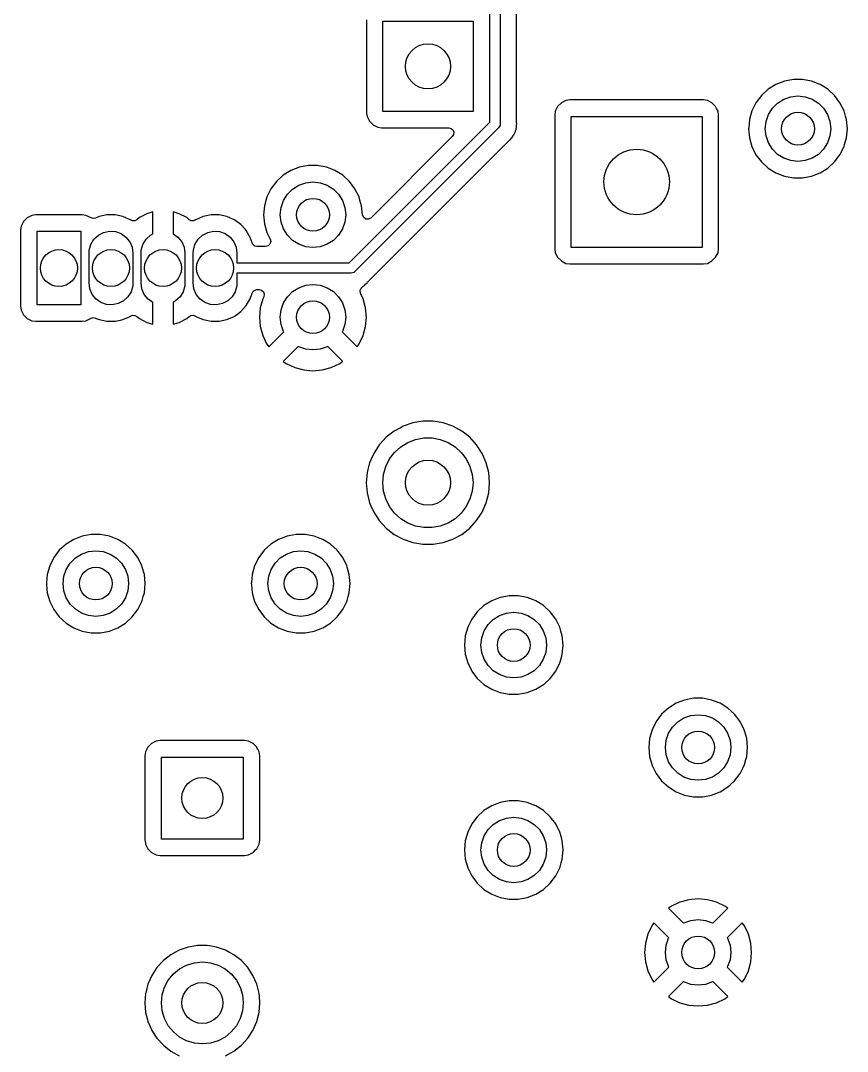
# Model space of a CAD drawing. Extents: x 0.79 to 7.48, y -4.92 to -0.79.
# Drawn here: x 5.499 to 6.293, y -2.642 to -1.652 of the extents above; entities that cross this region are included whole.
import ezdxf

# ---------------------------------------------------------------- set-up
doc = ezdxf.new("R2010")
doc.units = 0
doc.header["$MEASUREMENT"] = 0
doc.layers.add('BLACK', color=7, linetype='CONTINUOUS')

msp = doc.modelspace()

# ---------------------------------------------------------------- linework, layer by layer
at = {"layer": 'BLACK', "linetype": 'CONTINUOUS'}
for p, q in [((5.94952, -1.7496), (5.94952, -1.38857)), ((5.95936, -1.39193), (5.95936, -1.75164)), ((5.97513, -1.74945), (5.97513, -1.51699)), ((5.83093, -1.65145), (5.83093, -1.74055)), ((5.84669, -1.73931), (5.84669, -1.65269)), ((5.84669, -1.65269), (5.93331, -1.65269)), ((5.93331, -1.65269), (5.93331, -1.73931)), ((6.23259, -1.71025), (6.22442, -1.71342)), ((6.2412, -1.70864), (6.23259, -1.71025)), ((6.23259, -1.71025), (6.23259, -1.71025)), ((6.24995, -1.70864), (6.2412, -1.70864)), ((6.25856, -1.71025), (6.24995, -1.70864)), ((6.26432, -1.71248), (6.25856, -1.71025)), ((6.26673, -1.71342), (6.26432, -1.71248)), ((6.21697, -1.71803), (6.2105, -1.72393)), ((6.22442, -1.71342), (6.21697, -1.71803)), ((6.27418, -1.71803), (6.26673, -1.71342)), ((6.28065, -1.72393), (6.27418, -1.71803)), ((6.01818, -1.73118), (6.01464, -1.73471)), ((6.02263, -1.72891), (6.01818, -1.73118)), ((6.02447, -1.72862), (6.02263, -1.72891)), ((6.02263, -1.72891), (6.02263, -1.72891)), ((6.02263, -1.72891), (6.02263, -1.72891)), ((6.02632, -1.72833), (6.02447, -1.72862)), ((6.15478, -1.72833), (6.02632, -1.72833)), ((6.15848, -1.72891), (6.15478, -1.72833)), ((6.16293, -1.73118), (6.15848, -1.72891)), ((6.16646, -1.73471), (6.16293, -1.73118)), ((6.20522, -1.73092), (6.20131, -1.73876)), ((6.2105, -1.72393), (6.20522, -1.73092)), ((6.22095, -1.73627), (6.22594, -1.73128)), ((6.22594, -1.73128), (6.23191, -1.72753)), ((6.23191, -1.72753), (6.23857, -1.7252)), ((6.23857, -1.7252), (6.24557, -1.72441)), ((6.24557, -1.72441), (6.25258, -1.7252)), ((6.25258, -1.7252), (6.25924, -1.72753)), ((6.25924, -1.72753), (6.26521, -1.73128)), ((6.26521, -1.73128), (6.2702, -1.73627)), ((6.28593, -1.73092), (6.28065, -1.72393)), ((6.28984, -1.73876), (6.28593, -1.73092)), ((5.83093, -1.74055), (5.83103, -1.74123)), ((5.83103, -1.74123), (5.83151, -1.74424)), ((5.93331, -1.73931), (5.84669, -1.73931)), ((6.01238, -1.73916), (6.01179, -1.74285)), ((6.01464, -1.73471), (6.01238, -1.73916)), ((6.16732, -1.73641), (6.16646, -1.73471)), ((6.16873, -1.73916), (6.16732, -1.73641)), ((6.16931, -1.74285), (6.16873, -1.73916)), ((6.20131, -1.73876), (6.19892, -1.74718)), ((6.21487, -1.7489), (6.2172, -1.74224)), ((6.2172, -1.74224), (6.22095, -1.73627)), ((6.2702, -1.73627), (6.27395, -1.74224)), ((6.27395, -1.74224), (6.27628, -1.7489)), ((6.29133, -1.74402), (6.28984, -1.73876)), ((5.81428, -1.88484), (5.94952, -1.7496)), ((5.83151, -1.74424), (5.83151, -1.74424)), ((5.83151, -1.74424), (5.83151, -1.74424)), ((5.83151, -1.74424), (5.83378, -1.74869)), ((5.83378, -1.74869), (5.83731, -1.75222)), ((5.83731, -1.75222), (5.83731, -1.75222)), ((5.83731, -1.75222), (5.84176, -1.75449)), ((5.95925, -1.75268), (5.9592, -1.75278)), ((5.95936, -1.75164), (5.95924, -1.75251)), ((5.95924, -1.75251), (5.95925, -1.75268)), ((5.9752, -1.75028), (5.97513, -1.74945)), ((5.97513, -1.75295), (5.97516, -1.75245)), ((5.97516, -1.75245), (5.97531, -1.75092)), ((5.97531, -1.75092), (5.9752, -1.75028)), ((6.01179, -1.74285), (6.01179, -1.87132)), ((6.02756, -1.87008), (6.02756, -1.74409)), ((6.02756, -1.74409), (6.15354, -1.74409)), ((6.15354, -1.74409), (6.15354, -1.87008)), ((6.16931, -1.75591), (6.16931, -1.74285)), ((6.19892, -1.74718), (6.19819, -1.75507)), ((6.21408, -1.75591), (6.21487, -1.7489)), ((6.27628, -1.7489), (6.27707, -1.75591)), ((6.29223, -1.74718), (6.29133, -1.74402)), ((6.29304, -1.75591), (6.29223, -1.74718)), ((5.95792, -1.75512), (5.81979, -1.89324)), ((5.84176, -1.75449), (5.84545, -1.75507)), ((5.84545, -1.75507), (5.90996, -1.75507)), ((5.90996, -1.75507), (5.91218, -1.75561)), ((5.91218, -1.75561), (5.91391, -1.75709)), ((5.9146, -1.76147), (5.91341, -1.76341)), ((5.91391, -1.75709), (5.91478, -1.75919)), ((5.91478, -1.75919), (5.9146, -1.76147)), ((5.9585, -1.75405), (5.95792, -1.75512)), ((5.95916, -1.75302), (5.9585, -1.75405)), ((5.9592, -1.75278), (5.95916, -1.75302)), ((5.97172, -1.76309), (5.97264, -1.76187)), ((5.97264, -1.76187), (5.97288, -1.76126)), ((5.97288, -1.76126), (5.97325, -1.76052)), ((5.97325, -1.76052), (5.9736, -1.75996)), ((5.9736, -1.75996), (5.97401, -1.75848)), ((5.97401, -1.75848), (5.97417, -1.75801)), ((5.97417, -1.75801), (5.97473, -1.75658)), ((5.97473, -1.75658), (5.9748, -1.75593)), ((5.9748, -1.75593), (5.97495, -1.75511)), ((5.97495, -1.75511), (5.97513, -1.75448)), ((5.97513, -1.75448), (5.97513, -1.75295)), ((6.16931, -1.87132), (6.16931, -1.75591)), ((6.19819, -1.75507), (6.19811, -1.75591)), ((6.19811, -1.75591), (6.19811, -1.75593)), ((6.19811, -1.75593), (6.19892, -1.76463)), ((6.21487, -1.76291), (6.21408, -1.75591)), ((6.27707, -1.75591), (6.27628, -1.76291)), ((6.29223, -1.76463), (6.29304, -1.75591)), ((5.91341, -1.76341), (5.8353, -1.84152)), ((5.86402, -1.87132), (5.96876, -1.76658)), ((5.96876, -1.76658), (5.96888, -1.76646)), ((5.96888, -1.76646), (5.97064, -1.76482)), ((5.97064, -1.76482), (5.97144, -1.76351)), ((5.97144, -1.76351), (5.97172, -1.76309)), ((6.19892, -1.76463), (6.20131, -1.77305)), ((6.2172, -1.76957), (6.21487, -1.76291)), ((6.22095, -1.77554), (6.2172, -1.76957)), ((6.27395, -1.76957), (6.2702, -1.77554)), ((6.27628, -1.76291), (6.27395, -1.76957)), ((6.28984, -1.77305), (6.2904, -1.77107)), ((6.2904, -1.77107), (6.29106, -1.76875)), ((6.29106, -1.76875), (6.29223, -1.76463)), ((6.20131, -1.77305), (6.20522, -1.78089)), ((6.20522, -1.78089), (6.2105, -1.78788)), ((6.22594, -1.78053), (6.22095, -1.77554)), ((6.23191, -1.78428), (6.22594, -1.78053)), ((6.26521, -1.78053), (6.25924, -1.78428)), ((6.2702, -1.77554), (6.26521, -1.78053)), ((6.28065, -1.78788), (6.28593, -1.78089)), ((6.28593, -1.78089), (6.28984, -1.77305)), ((5.77515, -1.79132), (5.76654, -1.79293)), ((5.78391, -1.79132), (5.77515, -1.79132)), ((5.79252, -1.79293), (5.78391, -1.79132)), ((6.2105, -1.78788), (6.21697, -1.79378)), ((6.23857, -1.78661), (6.23191, -1.78428)), ((6.24557, -1.7874), (6.23857, -1.78661)), ((6.25258, -1.78661), (6.24557, -1.7874)), ((6.25924, -1.78428), (6.25258, -1.78661)), ((6.27418, -1.79378), (6.28065, -1.78788)), ((5.75092, -1.8007), (5.74445, -1.8066)), ((5.75837, -1.79609), (5.75092, -1.8007)), ((5.76654, -1.79293), (5.75837, -1.79609)), ((5.76654, -1.79293), (5.76654, -1.79293)), ((5.79598, -1.79427), (5.79252, -1.79293)), ((5.80069, -1.79609), (5.79598, -1.79427)), ((5.80813, -1.8007), (5.80069, -1.79609)), ((5.81461, -1.8066), (5.80813, -1.8007)), ((6.21697, -1.79378), (6.22442, -1.7984)), ((6.22442, -1.7984), (6.22442, -1.7984)), ((6.22442, -1.7984), (6.22442, -1.7984)), ((6.22442, -1.7984), (6.23259, -1.80156)), ((6.23259, -1.80156), (6.2412, -1.80317)), ((6.24995, -1.80317), (6.25856, -1.80156)), ((6.25856, -1.80156), (6.26673, -1.7984)), ((6.26673, -1.7984), (6.27418, -1.79378)), ((5.74445, -1.8066), (5.73917, -1.81359)), ((5.75989, -1.81396), (5.76586, -1.81021)), ((5.76586, -1.81021), (5.77252, -1.80788)), ((5.77252, -1.80788), (5.77953, -1.80709)), ((5.77953, -1.80709), (5.78654, -1.80788)), ((5.78654, -1.80788), (5.79319, -1.81021)), ((5.79319, -1.81021), (5.79917, -1.81396)), ((5.81988, -1.81359), (5.81461, -1.8066)), ((6.2412, -1.80317), (6.24995, -1.80317)), ((6.24995, -1.80317), (6.24995, -1.80317)), ((5.73527, -1.82144), (5.73287, -1.82986)), ((5.73917, -1.81359), (5.73527, -1.82144)), ((5.75115, -1.82492), (5.7549, -1.81895)), ((5.7549, -1.81895), (5.75989, -1.81396)), ((5.79917, -1.81396), (5.80415, -1.81895)), ((5.80415, -1.81895), (5.8079, -1.82492)), ((5.82379, -1.82144), (5.81988, -1.81359)), ((5.82468, -1.82458), (5.82379, -1.82144)), ((5.73287, -1.82986), (5.73232, -1.8358)), ((5.74803, -1.83858), (5.74882, -1.83157)), ((5.74882, -1.83157), (5.75115, -1.82492)), ((5.8079, -1.82492), (5.81023, -1.83157)), ((5.81023, -1.83157), (5.81102, -1.83858)), ((5.82619, -1.82986), (5.82468, -1.82458)), ((5.82699, -1.83852), (5.82619, -1.82986)), ((5.50499, -1.84142), (5.50145, -1.84495)), ((5.50944, -1.83915), (5.50499, -1.84142)), ((5.51128, -1.83886), (5.50944, -1.83915)), ((5.50944, -1.83915), (5.50944, -1.83915)), ((5.50944, -1.83915), (5.50944, -1.83915)), ((5.51313, -1.83856), (5.51128, -1.83886)), ((5.55774, -1.83856), (5.51313, -1.83856)), ((5.56143, -1.83915), (5.55774, -1.83856)), ((5.56628, -1.84162), (5.56143, -1.83915)), ((5.56837, -1.84215), (5.56628, -1.84162)), ((5.57049, -1.84173), (5.56837, -1.84215)), ((5.57399, -1.84017), (5.57049, -1.84173)), ((5.58156, -1.83856), (5.57399, -1.84017)), ((5.5893, -1.83856), (5.58156, -1.83856)), ((5.58156, -1.83856), (5.58156, -1.83856)), ((5.59688, -1.84017), (5.5893, -1.83856)), ((5.5893, -1.83856), (5.5893, -1.83856)), ((5.60395, -1.84332), (5.59688, -1.84017)), ((5.61269, -1.84135), (5.61022, -1.84337)), ((5.61976, -1.83757), (5.61269, -1.84135)), ((5.62559, -1.8358), (5.61976, -1.83757)), ((5.62559, -1.85699), (5.62559, -1.8358)), ((5.62559, -1.8358), (5.62559, -1.8358)), ((5.6511, -1.83757), (5.64528, -1.8358)), ((5.64528, -1.8358), (5.64528, -1.8358)), ((5.64528, -1.8358), (5.64528, -1.8568)), ((5.65818, -1.84135), (5.6511, -1.83757)), ((5.66064, -1.84337), (5.65818, -1.84135)), ((5.67399, -1.84017), (5.66692, -1.84332)), ((5.68156, -1.83856), (5.67399, -1.84017)), ((5.6893, -1.83856), (5.68156, -1.83856)), ((5.68156, -1.83856), (5.68156, -1.83856)), ((5.69688, -1.84017), (5.6893, -1.83856)), ((5.6893, -1.83856), (5.6893, -1.83856)), ((5.70395, -1.84332), (5.69688, -1.84017)), ((5.73232, -1.8358), (5.73206, -1.83858)), ((5.73206, -1.83858), (5.73208, -1.83876)), ((5.73208, -1.83876), (5.73287, -1.8473)), ((5.74882, -1.84559), (5.74803, -1.83858)), ((5.81102, -1.83858), (5.81023, -1.84559)), ((5.82799, -1.84105), (5.82699, -1.83852)), ((5.83019, -1.84266), (5.82799, -1.84105)), ((5.8353, -1.84152), (5.83291, -1.84283)), ((5.49919, -1.8494), (5.4986, -1.85309)), ((5.50145, -1.84495), (5.49919, -1.8494)), ((5.60426, -1.84354), (5.60395, -1.84332)), ((5.60621, -1.84439), (5.60426, -1.84354)), ((5.60833, -1.84433), (5.60621, -1.84439)), ((5.61022, -1.84337), (5.60833, -1.84433)), ((5.66254, -1.84433), (5.66064, -1.84337)), ((5.66466, -1.84439), (5.66254, -1.84433)), ((5.66661, -1.84355), (5.66466, -1.84439)), ((5.66692, -1.84332), (5.66661, -1.84355)), ((5.70533, -1.84433), (5.70395, -1.84332)), ((5.71021, -1.84787), (5.70533, -1.84433)), ((5.7146, -1.85274), (5.71021, -1.84787)), ((5.73287, -1.8473), (5.73527, -1.85573)), ((5.75115, -1.85225), (5.74882, -1.84559)), ((5.81023, -1.84559), (5.8079, -1.85225)), ((5.83291, -1.84283), (5.83019, -1.84266)), ((5.4986, -1.85309), (5.4986, -1.92644)), ((5.51437, -1.9252), (5.51437, -1.85433)), ((5.51437, -1.85433), (5.5565, -1.85433)), ((5.5565, -1.85433), (5.5565, -1.9252)), ((5.56909, -1.8621), (5.57329, -1.85819)), ((5.57329, -1.85819), (5.57838, -1.85555)), ((5.57838, -1.85555), (5.584, -1.85438)), ((5.584, -1.85438), (5.58972, -1.85477)), ((5.58972, -1.85477), (5.59512, -1.85669)), ((5.59512, -1.85669), (5.59981, -1.86)), ((5.59981, -1.86), (5.60343, -1.86445)), ((5.61909, -1.8621), (5.62329, -1.85819)), ((5.62329, -1.85819), (5.62559, -1.85699)), ((5.64528, -1.8568), (5.64981, -1.86)), ((5.64981, -1.86), (5.65343, -1.86445)), ((5.66909, -1.8621), (5.67329, -1.85819)), ((5.67329, -1.85819), (5.67838, -1.85555)), ((5.67838, -1.85555), (5.684, -1.85438)), ((5.684, -1.85438), (5.68972, -1.85477)), ((5.68972, -1.85477), (5.69512, -1.85669)), ((5.69512, -1.85669), (5.69981, -1.86)), ((5.69981, -1.86), (5.70343, -1.86445)), ((5.71539, -1.85363), (5.7146, -1.85274)), ((5.71926, -1.86033), (5.71539, -1.85363)), ((5.72101, -1.8657), (5.71926, -1.86033)), ((5.73527, -1.85573), (5.7384, -1.86202)), ((5.7549, -1.85822), (5.75115, -1.85225)), ((5.75989, -1.86321), (5.7549, -1.85822)), ((5.80415, -1.85822), (5.79917, -1.86321)), ((5.8079, -1.85225), (5.80415, -1.85822)), ((5.56457, -1.87253), (5.56611, -1.867)), ((5.56611, -1.867), (5.56909, -1.8621)), ((5.60343, -1.86445), (5.60572, -1.86971)), ((5.60572, -1.86971), (5.6065, -1.87539)), ((5.61457, -1.87253), (5.61611, -1.867)), ((5.61611, -1.867), (5.61909, -1.8621)), ((5.65343, -1.86445), (5.65571, -1.86971)), ((5.65571, -1.86971), (5.6565, -1.87539)), ((5.66457, -1.87253), (5.66611, -1.867)), ((5.66611, -1.867), (5.66909, -1.8621)), ((5.70343, -1.86445), (5.70571, -1.86971)), ((5.70571, -1.86971), (5.7065, -1.87539)), ((5.72202, -1.86746), (5.72101, -1.8657)), ((5.72367, -1.86865), (5.72202, -1.86746)), ((5.72565, -1.86907), (5.72367, -1.86865)), ((5.73403, -1.86907), (5.72565, -1.86907)), ((5.7364, -1.86846), (5.73403, -1.86907)), ((5.73818, -1.86676), (5.7364, -1.86846)), ((5.7389, -1.86442), (5.73818, -1.86676)), ((5.7384, -1.86202), (5.7389, -1.86442)), ((5.76586, -1.86696), (5.75989, -1.86321)), ((5.77252, -1.86929), (5.76586, -1.86696)), ((5.77953, -1.87008), (5.77252, -1.86929)), ((5.78654, -1.86929), (5.77953, -1.87008)), ((5.79319, -1.86696), (5.78654, -1.86929)), ((5.79917, -1.86321), (5.79319, -1.86696)), ((5.83249, -1.90285), (5.86402, -1.87132)), ((6.01179, -1.87132), (6.01179, -1.87132)), ((6.01179, -1.87132), (6.01238, -1.87501)), ((6.15354, -1.87008), (6.02756, -1.87008)), ((6.16873, -1.87501), (6.16931, -1.87132)), ((5.56437, -1.87539), (5.56457, -1.87253)), ((5.56437, -1.90413), (5.56437, -1.87539)), ((5.6065, -1.87539), (5.6065, -1.90413)), ((5.61437, -1.87539), (5.61457, -1.87253)), ((5.61437, -1.90413), (5.61437, -1.87539)), ((5.6565, -1.87539), (5.6565, -1.90413)), ((5.66437, -1.87539), (5.66457, -1.87253)), ((5.66437, -1.90413), (5.66437, -1.87539)), ((5.7065, -1.87539), (5.7065, -1.88484)), ((6.01238, -1.87501), (6.01238, -1.87501)), ((6.01238, -1.87501), (6.01238, -1.87501)), ((6.01238, -1.87501), (6.01464, -1.87946)), ((6.01464, -1.87946), (6.01818, -1.88299)), ((6.16293, -1.88299), (6.16646, -1.87946)), ((6.16646, -1.87946), (6.16873, -1.87501)), ((5.7065, -1.88484), (5.81428, -1.88484)), ((6.01818, -1.88299), (6.01818, -1.88299)), ((6.01818, -1.88299), (6.02263, -1.88526)), ((6.02263, -1.88526), (6.02632, -1.88585)), ((6.02632, -1.88585), (6.15478, -1.88585)), ((6.15478, -1.88585), (6.15848, -1.88526)), ((6.15848, -1.88526), (6.16293, -1.88299)), ((5.81631, -1.89469), (5.7065, -1.89469)), ((5.7065, -1.89469), (5.7065, -1.90413)), ((5.81748, -1.89434), (5.81631, -1.89469)), ((5.81867, -1.89408), (5.81748, -1.89434)), ((5.81887, -1.89393), (5.81867, -1.89408)), ((5.81898, -1.8939), (5.81887, -1.89393)), ((5.81909, -1.89377), (5.81898, -1.8939)), ((5.81979, -1.89324), (5.81909, -1.89377)), ((5.56515, -1.90982), (5.56437, -1.90413)), ((5.56744, -1.91508), (5.56515, -1.90982)), ((5.6063, -1.907), (5.60475, -1.91253)), ((5.6065, -1.90413), (5.6063, -1.907)), ((5.61515, -1.90982), (5.61437, -1.90413)), ((5.61744, -1.91508), (5.61515, -1.90982)), ((5.6563, -1.907), (5.65475, -1.91253)), ((5.6565, -1.90413), (5.6563, -1.907)), ((5.66515, -1.90982), (5.66437, -1.90413)), ((5.66744, -1.91508), (5.66515, -1.90982)), ((5.7063, -1.907), (5.70475, -1.91253)), ((5.7065, -1.90413), (5.7063, -1.907)), ((5.72202, -1.91207), (5.72367, -1.91087)), ((5.72367, -1.91087), (5.72565, -1.91045)), ((5.72565, -1.91045), (5.72778, -1.91045)), ((5.72778, -1.91045), (5.73012, -1.91105)), ((5.73012, -1.91105), (5.73189, -1.91271)), ((5.75989, -1.91238), (5.76586, -1.90863)), ((5.76586, -1.90863), (5.77252, -1.9063)), ((5.77252, -1.9063), (5.77953, -1.90551)), ((5.77953, -1.90551), (5.78654, -1.9063)), ((5.78654, -1.9063), (5.79319, -1.90863)), ((5.79319, -1.90863), (5.79917, -1.91238)), ((5.82479, -1.91138), (5.82571, -1.90898)), ((5.82571, -1.90898), (5.82674, -1.90815)), ((5.82665, -1.90803), (5.82767, -1.90719)), ((5.82674, -1.90815), (5.82665, -1.90803)), ((5.82767, -1.90719), (5.82836, -1.90672)), ((5.82836, -1.90672), (5.82862, -1.90658)), ((5.82862, -1.90658), (5.82893, -1.9064)), ((5.82893, -1.9064), (5.83002, -1.90532)), ((5.83002, -1.90532), (5.83039, -1.90499)), ((5.83039, -1.90499), (5.83158, -1.90402)), ((5.83158, -1.90402), (5.83196, -1.90348)), ((5.83196, -1.90348), (5.83249, -1.90285)), ((5.57106, -1.91953), (5.56744, -1.91508)), ((5.57574, -1.92284), (5.57106, -1.91953)), ((5.60177, -1.91743), (5.59758, -1.92134)), ((5.60475, -1.91253), (5.60177, -1.91743)), ((5.62106, -1.91953), (5.61744, -1.91508)), ((5.62559, -1.92273), (5.62106, -1.91953)), ((5.65177, -1.91743), (5.64758, -1.92134)), ((5.65475, -1.91253), (5.65177, -1.91743)), ((5.67106, -1.91953), (5.66744, -1.91508)), ((5.67574, -1.92284), (5.67106, -1.91953)), ((5.70177, -1.91743), (5.69758, -1.92134)), ((5.70475, -1.91253), (5.70177, -1.91743)), ((5.71539, -1.9259), (5.71926, -1.9192)), ((5.71926, -1.9192), (5.72101, -1.91383)), ((5.72101, -1.91383), (5.72202, -1.91207)), ((5.73125, -1.91944), (5.72893, -1.92809)), ((5.7322, -1.9174), (5.73125, -1.91944)), ((5.73189, -1.91271), (5.73265, -1.91502)), ((5.73265, -1.91502), (5.7322, -1.9174)), ((5.75115, -1.92334), (5.7549, -1.91737)), ((5.7549, -1.91737), (5.75989, -1.91238)), ((5.79917, -1.91238), (5.80415, -1.91737)), ((5.80415, -1.91737), (5.8079, -1.92334)), ((5.82523, -1.91391), (5.82479, -1.91138)), ((5.82781, -1.91944), (5.82523, -1.91391)), ((5.83012, -1.92809), (5.82781, -1.91944)), ((5.4986, -1.92644), (5.4986, -1.92644)), ((5.4986, -1.92644), (5.49919, -1.93013)), ((5.49919, -1.93013), (5.49919, -1.93013)), ((5.49919, -1.93013), (5.49919, -1.93013)), ((5.49919, -1.93013), (5.50145, -1.93458)), ((5.5565, -1.9252), (5.51437, -1.9252)), ((5.58115, -1.92476), (5.57574, -1.92284)), ((5.58687, -1.92515), (5.58115, -1.92476)), ((5.59249, -1.92398), (5.58687, -1.92515)), ((5.59758, -1.92134), (5.59249, -1.92398)), ((5.62559, -1.94373), (5.62559, -1.92273)), ((5.64758, -1.92134), (5.64528, -1.92254)), ((5.64528, -1.92254), (5.64528, -1.94373)), ((5.68115, -1.92476), (5.67574, -1.92284)), ((5.68687, -1.92515), (5.68115, -1.92476)), ((5.69249, -1.92398), (5.68687, -1.92515)), ((5.69758, -1.92134), (5.69249, -1.92398)), ((5.71021, -1.93166), (5.71539, -1.9259)), ((5.72893, -1.92809), (5.72815, -1.93701)), ((5.74803, -1.93701), (5.74882, -1.93)), ((5.74882, -1.93), (5.75115, -1.92334)), ((5.8079, -1.92334), (5.81023, -1.93)), ((5.81023, -1.93), (5.81102, -1.93701)), ((5.8309, -1.93701), (5.83012, -1.92809)), ((5.50145, -1.93458), (5.50499, -1.93811)), ((5.50499, -1.93811), (5.50499, -1.93811)), ((5.50499, -1.93811), (5.50944, -1.94038)), ((5.50944, -1.94038), (5.51313, -1.94096)), ((5.55774, -1.94096), (5.56143, -1.94038)), ((5.56143, -1.94038), (5.56588, -1.93811)), ((5.56588, -1.93811), (5.56628, -1.93791)), ((5.56588, -1.93811), (5.56588, -1.93811)), ((5.56628, -1.93791), (5.56837, -1.93738)), ((5.56837, -1.93738), (5.57049, -1.9378)), ((5.57049, -1.9378), (5.5712, -1.93811)), ((5.5712, -1.93811), (5.57399, -1.93935)), ((5.57399, -1.93935), (5.58156, -1.94096)), ((5.5893, -1.94096), (5.59452, -1.93986)), ((5.59452, -1.93986), (5.59688, -1.93935)), ((5.59688, -1.93935), (5.60395, -1.93621)), ((5.60395, -1.93621), (5.60426, -1.93598)), ((5.60426, -1.93598), (5.60621, -1.93514)), ((5.60621, -1.93514), (5.60833, -1.9352)), ((5.60833, -1.9352), (5.61022, -1.93616)), ((5.61022, -1.93616), (5.61269, -1.93818)), ((5.61269, -1.93818), (5.61976, -1.94196)), ((5.6511, -1.94196), (5.65818, -1.93818)), ((5.65818, -1.93818), (5.66064, -1.93616)), ((5.66064, -1.93616), (5.66254, -1.9352)), ((5.66254, -1.9352), (5.66466, -1.93514)), ((5.66466, -1.93514), (5.66661, -1.93598)), ((5.66661, -1.93598), (5.66692, -1.93621)), ((5.66692, -1.93621), (5.67399, -1.93935)), ((5.67399, -1.93935), (5.68156, -1.94096)), ((5.6893, -1.94096), (5.69688, -1.93935)), ((5.69688, -1.93935), (5.70395, -1.93621)), ((5.69688, -1.93935), (5.69688, -1.93935)), ((5.69688, -1.93935), (5.69688, -1.93935)), ((5.70395, -1.93621), (5.71021, -1.93166)), ((5.70395, -1.93621), (5.70395, -1.93621)), ((5.70395, -1.93621), (5.70395, -1.93621)), ((5.72815, -1.93701), (5.72893, -1.94593)), ((5.74882, -1.94402), (5.74803, -1.93701)), ((5.81102, -1.93701), (5.81023, -1.94402)), ((5.83012, -1.94593), (5.8309, -1.93701)), ((5.51313, -1.94096), (5.55774, -1.94096)), ((5.58156, -1.94096), (5.58156, -1.94096)), ((5.58156, -1.94096), (5.5893, -1.94096)), ((5.5893, -1.94096), (5.5893, -1.94096)), ((5.61976, -1.94196), (5.62559, -1.94373)), ((5.62559, -1.94373), (5.62559, -1.94373)), ((5.64528, -1.94373), (5.6511, -1.94196)), ((5.64528, -1.94373), (5.64528, -1.94373)), ((5.68156, -1.94096), (5.68156, -1.94096)), ((5.68156, -1.94096), (5.6893, -1.94096)), ((5.6893, -1.94096), (5.6893, -1.94096)), ((5.72893, -1.94593), (5.73125, -1.95458)), ((5.75115, -1.95067), (5.74882, -1.94402)), ((5.75146, -1.95116), (5.75115, -1.95067)), ((5.8079, -1.95067), (5.8076, -1.95116)), ((5.81023, -1.94402), (5.8079, -1.95067)), ((5.82781, -1.95458), (5.83012, -1.94593)), ((5.73125, -1.95458), (5.73503, -1.9627)), ((5.73705, -1.96557), (5.75146, -1.95116)), ((5.8076, -1.95116), (5.82201, -1.96557)), ((5.82402, -1.9627), (5.82781, -1.95458)), ((5.73503, -1.9627), (5.73705, -1.96557)), ((5.73705, -1.96557), (5.73705, -1.96557)), ((5.76538, -1.96508), (5.75097, -1.97949)), ((5.76586, -1.96538), (5.76538, -1.96508)), ((5.77252, -1.96771), (5.76586, -1.96538)), ((5.77953, -1.9685), (5.77252, -1.96771)), ((5.78654, -1.96771), (5.77953, -1.9685)), ((5.79319, -1.96538), (5.78654, -1.96771)), ((5.79368, -1.96508), (5.79319, -1.96538)), ((5.80809, -1.97949), (5.79368, -1.96508)), ((5.82201, -1.96557), (5.82402, -1.9627)), ((5.75097, -1.97949), (5.75384, -1.9815)), ((5.75097, -1.97949), (5.75097, -1.97949)), ((5.80522, -1.9815), (5.80691, -1.98031)), ((5.80691, -1.98031), (5.80809, -1.97949)), ((5.75384, -1.9815), (5.76196, -1.98529)), ((5.76196, -1.98529), (5.77061, -1.9876)), ((5.77061, -1.9876), (5.77953, -1.98838)), ((5.77953, -1.98838), (5.78845, -1.9876)), ((5.78845, -1.9876), (5.7971, -1.98529)), ((5.7971, -1.98529), (5.80522, -1.9815)), ((5.87545, -2.03854), (5.86619, -2.04172)), ((5.8851, -2.03693), (5.87545, -2.03854)), ((5.8949, -2.03693), (5.8851, -2.03693)), ((5.90455, -2.03854), (5.8949, -2.03693)), ((5.91381, -2.04172), (5.90455, -2.03854)), ((5.85758, -2.04638), (5.84985, -2.05239)), ((5.86416, -2.04281), (5.85758, -2.04638)), ((5.86619, -2.04172), (5.86416, -2.04281)), ((5.86619, -2.04172), (5.86619, -2.04172)), ((5.86619, -2.04172), (5.86619, -2.04172)), ((5.92242, -2.04638), (5.91381, -2.04172)), ((5.91381, -2.04172), (5.91381, -2.04172)), ((5.91381, -2.04172), (5.91381, -2.04172)), ((5.92725, -2.05013), (5.92242, -2.04638)), ((5.92242, -2.04638), (5.92242, -2.04638)), ((5.92242, -2.04638), (5.92242, -2.04638)), ((5.84322, -2.05959), (5.83787, -2.06779)), ((5.84372, -2.05906), (5.84322, -2.05959)), ((5.84985, -2.05239), (5.84372, -2.05906)), ((5.84985, -2.05239), (5.84985, -2.05239)), ((5.84985, -2.05239), (5.84985, -2.05239)), ((5.8639, -2.06144), (5.8707, -2.05723)), ((5.8707, -2.05723), (5.87815, -2.05435)), ((5.87815, -2.05435), (5.886, -2.05288)), ((5.886, -2.05288), (5.894, -2.05288)), ((5.894, -2.05288), (5.90185, -2.05435)), ((5.90185, -2.05435), (5.9093, -2.05723)), ((5.9093, -2.05723), (5.9161, -2.06144)), ((5.93015, -2.05239), (5.92725, -2.05013)), ((5.93678, -2.05959), (5.93015, -2.05239)), ((5.94213, -2.06779), (5.93678, -2.05959)), ((5.83787, -2.06779), (5.83547, -2.07324)), ((5.85318, -2.0732), (5.858, -2.06682)), ((5.858, -2.06682), (5.8639, -2.06144)), ((5.9161, -2.06144), (5.922, -2.06682)), ((5.922, -2.06682), (5.92682, -2.0732)), ((5.94252, -2.06867), (5.94213, -2.06779)), ((5.94213, -2.06779), (5.94213, -2.06779)), ((5.94607, -2.07675), (5.94252, -2.06867)), ((5.83393, -2.07675), (5.83227, -2.08331)), ((5.83547, -2.07324), (5.83393, -2.07675)), ((5.84962, -2.08036), (5.85318, -2.0732)), ((5.92682, -2.0732), (5.93038, -2.08036)), ((5.94847, -2.08624), (5.94607, -2.07675)), ((5.83153, -2.08624), (5.83072, -2.096)), ((5.83227, -2.08331), (5.83153, -2.08624)), ((5.84669, -2.096), (5.84743, -2.08804)), ((5.84743, -2.08804), (5.84962, -2.08036)), ((5.93038, -2.08036), (5.93257, -2.08804)), ((5.93257, -2.08804), (5.93331, -2.096)), ((5.94928, -2.096), (5.94847, -2.08624)), ((5.83072, -2.096), (5.83153, -2.10576)), ((5.84743, -2.10396), (5.84669, -2.096)), ((5.93331, -2.096), (5.93257, -2.10396)), ((5.94847, -2.10576), (5.94928, -2.096)), ((5.83153, -2.10576), (5.83153, -2.10576)), ((5.83153, -2.10576), (5.83153, -2.10576)), ((5.83153, -2.10576), (5.83393, -2.11525)), ((5.84962, -2.11164), (5.84743, -2.10396)), ((5.93257, -2.10396), (5.93038, -2.11164)), ((5.94607, -2.11525), (5.94847, -2.10576)), ((5.83393, -2.11525), (5.83522, -2.11817)), ((5.83522, -2.11817), (5.83787, -2.12421)), ((5.85318, -2.1188), (5.84962, -2.11164)), ((5.858, -2.12518), (5.85318, -2.1188)), ((5.92682, -2.1188), (5.922, -2.12518)), ((5.93038, -2.11164), (5.92682, -2.1188)), ((5.94213, -2.12421), (5.94607, -2.11525)), ((5.83787, -2.12421), (5.83787, -2.12421)), ((5.83787, -2.12421), (5.84322, -2.13241)), ((5.8639, -2.13056), (5.858, -2.12518)), ((5.922, -2.12518), (5.9161, -2.13056)), ((5.93678, -2.13241), (5.94213, -2.12421)), ((5.84322, -2.13241), (5.84985, -2.13961)), ((5.8707, -2.13477), (5.8639, -2.13056)), ((5.87815, -2.13765), (5.8707, -2.13477)), ((5.886, -2.13912), (5.87815, -2.13765)), ((5.90185, -2.13765), (5.894, -2.13912)), ((5.9093, -2.13477), (5.90185, -2.13765)), ((5.9161, -2.13056), (5.9093, -2.13477)), ((5.93015, -2.13961), (5.93678, -2.13241)), ((5.55788, -2.14726), (5.54971, -2.15042)), ((5.55937, -2.14698), (5.55788, -2.14726)), ((5.56649, -2.14565), (5.55937, -2.14698)), ((5.57525, -2.14565), (5.56649, -2.14565)), ((5.58386, -2.14726), (5.57525, -2.14565)), ((5.58709, -2.14851), (5.58386, -2.14726)), ((5.59202, -2.15042), (5.58709, -2.14851)), ((5.75473, -2.14726), (5.74656, -2.15042)), ((5.75622, -2.14698), (5.75473, -2.14726)), ((5.76334, -2.14565), (5.75622, -2.14698)), ((5.7721, -2.14565), (5.76334, -2.14565)), ((5.78071, -2.14726), (5.7721, -2.14565)), ((5.78394, -2.14851), (5.78071, -2.14726)), ((5.78887, -2.15042), (5.78394, -2.14851)), ((5.84985, -2.13961), (5.84985, -2.13961)), ((5.84985, -2.13961), (5.85758, -2.14562)), ((5.85758, -2.14562), (5.85758, -2.14562)), ((5.85758, -2.14562), (5.85758, -2.14562)), ((5.85758, -2.14562), (5.86619, -2.15028)), ((5.894, -2.13912), (5.886, -2.13912)), ((5.91381, -2.15028), (5.92242, -2.14562)), ((5.92242, -2.14562), (5.93015, -2.13961)), ((5.54226, -2.15503), (5.53579, -2.16094)), ((5.54971, -2.15042), (5.54226, -2.15503)), ((5.59947, -2.15503), (5.59202, -2.15042)), ((5.60594, -2.16094), (5.59947, -2.15503)), ((5.73911, -2.15503), (5.73264, -2.16094)), ((5.74656, -2.15042), (5.73911, -2.15503)), ((5.79632, -2.15503), (5.78887, -2.15042)), ((5.80279, -2.16094), (5.79632, -2.15503)), ((5.86619, -2.15028), (5.87545, -2.15346)), ((5.87545, -2.15346), (5.8851, -2.15507)), ((5.8851, -2.15507), (5.8949, -2.15507)), ((5.8949, -2.15507), (5.90455, -2.15346)), ((5.90455, -2.15346), (5.91381, -2.15028)), ((5.53051, -2.16793), (5.52661, -2.17577)), ((5.53579, -2.16094), (5.53051, -2.16793)), ((5.54624, -2.17328), (5.55123, -2.16829)), ((5.55123, -2.16829), (5.5572, -2.16454)), ((5.5572, -2.16454), (5.56386, -2.16221)), ((5.56386, -2.16221), (5.57087, -2.16142)), ((5.57087, -2.16142), (5.57787, -2.16221)), ((5.57787, -2.16221), (5.58453, -2.16454)), ((5.58453, -2.16454), (5.5905, -2.16829)), ((5.5905, -2.16829), (5.59549, -2.17328)), ((5.61122, -2.16793), (5.60594, -2.16094)), ((5.61513, -2.17577), (5.61122, -2.16793)), ((5.72736, -2.16793), (5.72346, -2.17577)), ((5.73264, -2.16094), (5.72736, -2.16793)), ((5.74309, -2.17328), (5.74808, -2.16829)), ((5.74808, -2.16829), (5.75405, -2.16454)), ((5.75405, -2.16454), (5.76071, -2.16221)), ((5.76071, -2.16221), (5.76772, -2.16142)), ((5.76772, -2.16142), (5.77473, -2.16221)), ((5.77473, -2.16221), (5.78138, -2.16454)), ((5.78138, -2.16454), (5.78735, -2.16829)), ((5.78735, -2.16829), (5.79234, -2.17328)), ((5.80807, -2.16793), (5.80279, -2.16094)), ((5.81198, -2.17577), (5.80807, -2.16793)), ((5.52661, -2.17577), (5.52421, -2.18419)), ((5.54249, -2.17925), (5.54624, -2.17328)), ((5.59549, -2.17328), (5.59924, -2.17925)), ((5.61553, -2.17717), (5.61513, -2.17577)), ((5.61752, -2.18419), (5.61553, -2.17717)), ((5.72346, -2.17577), (5.72106, -2.18419)), ((5.73934, -2.17925), (5.74309, -2.17328)), ((5.79234, -2.17328), (5.79609, -2.17925)), ((5.81238, -2.17717), (5.81198, -2.17577)), ((5.81437, -2.18419), (5.81238, -2.17717)), ((5.52421, -2.18419), (5.52351, -2.19177)), ((5.53937, -2.19291), (5.54016, -2.1859)), ((5.54016, -2.1859), (5.54249, -2.17925)), ((5.59924, -2.17925), (5.60157, -2.1859)), ((5.60157, -2.1859), (5.60236, -2.19291)), ((5.61833, -2.19291), (5.61752, -2.18419)), ((5.72106, -2.18419), (5.72036, -2.19177)), ((5.73622, -2.19291), (5.73701, -2.1859)), ((5.73701, -2.1859), (5.73934, -2.17925)), ((5.79609, -2.17925), (5.79842, -2.1859)), ((5.79842, -2.1859), (5.79921, -2.19291)), ((5.81518, -2.19291), (5.81437, -2.18419)), ((5.52351, -2.19177), (5.5234, -2.19291)), ((5.5234, -2.19291), (5.5235, -2.19404)), ((5.5235, -2.19404), (5.52421, -2.20164)), ((5.54016, -2.19992), (5.53937, -2.19291)), ((5.60236, -2.19291), (5.60157, -2.19992)), ((5.61752, -2.20164), (5.61833, -2.19291)), ((5.72036, -2.19177), (5.72025, -2.19291)), ((5.72025, -2.19291), (5.72035, -2.19404)), ((5.72035, -2.19404), (5.72106, -2.20164)), ((5.73701, -2.19992), (5.73622, -2.19291)), ((5.79921, -2.19291), (5.79842, -2.19992)), ((5.81437, -2.20164), (5.81518, -2.19291)), ((5.52421, -2.20164), (5.52661, -2.21006)), ((5.54249, -2.20658), (5.54016, -2.19992)), ((5.54624, -2.21255), (5.54249, -2.20658)), ((5.59924, -2.20658), (5.59549, -2.21255)), ((5.60157, -2.19992), (5.59924, -2.20658)), ((5.61539, -2.20915), (5.61645, -2.20542)), ((5.61645, -2.20542), (5.61752, -2.20164)), ((5.72106, -2.20164), (5.72346, -2.21006)), ((5.73934, -2.20658), (5.73701, -2.19992)), ((5.74309, -2.21255), (5.73934, -2.20658)), ((5.79609, -2.20658), (5.79234, -2.21255)), ((5.79842, -2.19992), (5.79609, -2.20658)), ((5.81224, -2.20915), (5.8133, -2.20542)), ((5.8133, -2.20542), (5.81437, -2.20164)), ((5.95945, -2.20631), (5.95128, -2.20948)), ((5.95956, -2.20629), (5.95945, -2.20631)), ((5.96806, -2.2047), (5.95956, -2.20629)), ((5.97682, -2.2047), (5.96806, -2.2047)), ((5.98543, -2.20631), (5.97682, -2.2047)), ((5.99038, -2.20823), (5.98543, -2.20631)), ((5.52661, -2.21006), (5.53051, -2.2179)), ((5.53051, -2.2179), (5.53579, -2.22489)), ((5.55123, -2.21754), (5.54624, -2.21255)), ((5.5572, -2.22129), (5.55123, -2.21754)), ((5.5905, -2.21754), (5.58453, -2.22129)), ((5.59549, -2.21255), (5.5905, -2.21754)), ((5.60594, -2.22489), (5.61122, -2.2179)), ((5.61122, -2.2179), (5.61513, -2.21006)), ((5.61513, -2.21006), (5.61539, -2.20915)), ((5.72346, -2.21006), (5.72736, -2.2179)), ((5.72736, -2.2179), (5.73264, -2.22489)), ((5.74808, -2.21754), (5.74309, -2.21255)), ((5.75405, -2.22129), (5.74808, -2.21754)), ((5.78735, -2.21754), (5.78138, -2.22129)), ((5.79234, -2.21255), (5.78735, -2.21754)), ((5.80279, -2.22489), (5.80807, -2.2179)), ((5.80807, -2.2179), (5.81198, -2.21006)), ((5.81198, -2.21006), (5.81224, -2.20915)), ((5.94384, -2.21409), (5.93736, -2.21999)), ((5.95128, -2.20948), (5.94384, -2.21409)), ((5.9936, -2.20948), (5.99038, -2.20823)), ((6.00105, -2.21409), (5.9936, -2.20948)), ((6.00752, -2.21999), (6.00105, -2.21409)), ((5.53579, -2.22489), (5.54226, -2.23079)), ((5.56386, -2.22362), (5.5572, -2.22129)), ((5.57087, -2.22441), (5.56386, -2.22362)), ((5.57787, -2.22362), (5.57087, -2.22441)), ((5.58453, -2.22129), (5.57787, -2.22362)), ((5.59947, -2.23079), (5.60594, -2.22489)), ((5.73264, -2.22489), (5.73911, -2.23079)), ((5.76071, -2.22362), (5.75405, -2.22129)), ((5.76772, -2.22441), (5.76071, -2.22362)), ((5.77473, -2.22362), (5.76772, -2.22441)), ((5.78138, -2.22129), (5.77473, -2.22362)), ((5.79632, -2.23079), (5.80279, -2.22489)), ((5.93208, -2.22698), (5.92818, -2.23482)), ((5.93736, -2.21999), (5.93208, -2.22698)), ((5.94782, -2.23233), (5.9528, -2.22734)), ((5.9528, -2.22734), (5.95878, -2.22359)), ((5.95878, -2.22359), (5.96543, -2.22126)), ((5.96543, -2.22126), (5.97244, -2.22047)), ((5.97244, -2.22047), (5.97945, -2.22126)), ((5.97945, -2.22126), (5.98611, -2.22359)), ((5.98611, -2.22359), (5.99208, -2.22734)), ((5.99208, -2.22734), (5.99707, -2.23233)), ((6.0128, -2.22698), (6.00752, -2.21999)), ((6.0167, -2.23482), (6.0128, -2.22698)), ((5.54226, -2.23079), (5.54971, -2.2354)), ((5.54971, -2.2354), (5.54971, -2.2354)), ((5.54971, -2.2354), (5.54971, -2.2354)), ((5.54971, -2.2354), (5.55788, -2.23857)), ((5.58386, -2.23857), (5.59202, -2.2354)), ((5.59202, -2.2354), (5.59947, -2.23079)), ((5.73911, -2.23079), (5.74656, -2.2354)), ((5.74656, -2.2354), (5.74656, -2.2354)), ((5.74656, -2.2354), (5.74656, -2.2354)), ((5.74656, -2.2354), (5.75473, -2.23857)), ((5.78071, -2.23857), (5.78887, -2.2354)), ((5.78887, -2.2354), (5.79632, -2.23079)), ((5.92818, -2.23482), (5.92578, -2.24325)), ((5.94406, -2.2383), (5.94782, -2.23233)), ((5.99707, -2.23233), (6.00082, -2.2383)), ((6.01778, -2.23861), (6.0167, -2.23482)), ((5.55788, -2.23857), (5.56649, -2.24018)), ((5.56649, -2.24018), (5.57525, -2.24018)), ((5.57525, -2.24018), (5.58386, -2.23857)), ((5.57525, -2.24018), (5.57525, -2.24018)), ((5.75473, -2.23857), (5.76334, -2.24018)), ((5.76334, -2.24018), (5.7721, -2.24018)), ((5.7721, -2.24018), (5.78071, -2.23857)), ((5.7721, -2.24018), (5.7721, -2.24018)), ((5.92578, -2.24325), (5.92497, -2.25197)), ((5.94094, -2.25197), (5.94173, -2.24496)), ((5.94173, -2.24496), (5.94406, -2.2383)), ((6.00082, -2.2383), (6.00315, -2.24496)), ((6.00315, -2.24496), (6.00394, -2.25197)), ((6.0191, -2.24325), (6.01778, -2.23861)), ((6.01991, -2.25197), (6.0191, -2.24325)), ((5.92497, -2.25197), (5.92578, -2.26069)), ((5.94173, -2.25898), (5.94094, -2.25197)), ((6.00394, -2.25197), (6.00315, -2.25898)), ((6.0191, -2.26069), (6.01991, -2.25197)), ((5.92578, -2.26069), (5.92818, -2.26912)), ((5.94406, -2.26563), (5.94173, -2.25898)), ((5.94782, -2.27161), (5.94406, -2.26563)), ((6.00082, -2.26563), (5.99707, -2.27161)), ((6.00315, -2.25898), (6.00082, -2.26563)), ((6.01704, -2.26792), (6.01821, -2.26381)), ((6.01821, -2.26381), (6.0191, -2.26069)), ((5.92818, -2.26912), (5.93208, -2.27696)), ((5.93208, -2.27696), (5.93736, -2.28395)), ((5.9528, -2.27659), (5.94782, -2.27161)), ((5.95878, -2.28035), (5.9528, -2.27659)), ((5.99208, -2.27659), (5.98611, -2.28035)), ((5.99707, -2.27161), (5.99208, -2.27659)), ((6.00752, -2.28395), (6.0128, -2.27696)), ((6.0128, -2.27696), (6.0167, -2.26912)), ((6.0167, -2.26912), (6.01704, -2.26792)), ((5.93736, -2.28395), (5.94384, -2.28985)), ((5.96543, -2.28267), (5.95878, -2.28035)), ((5.97244, -2.28346), (5.96543, -2.28267)), ((5.97945, -2.28267), (5.97244, -2.28346)), ((5.98611, -2.28035), (5.97945, -2.28267)), ((6.00156, -2.28938), (6.00752, -2.28395)), ((6.00752, -2.28395), (6.00752, -2.28395)), ((5.94384, -2.28985), (5.95128, -2.29446)), ((5.95128, -2.29446), (5.95128, -2.29446)), ((5.95128, -2.29446), (5.95128, -2.29446)), ((5.95128, -2.29446), (5.95945, -2.29762)), ((5.98543, -2.29762), (5.9936, -2.29446)), ((5.9936, -2.29446), (6.00105, -2.28985)), ((6.00105, -2.28985), (6.00156, -2.28938)), ((5.95945, -2.29762), (5.96806, -2.29923)), ((5.96806, -2.29923), (5.97682, -2.29923)), ((5.97682, -2.29923), (5.98543, -2.29762)), ((5.97682, -2.29923), (5.97682, -2.29923)), ((6.13662, -2.30474), (6.12845, -2.3079)), ((6.14523, -2.30313), (6.13662, -2.30474)), ((6.13662, -2.30474), (6.13662, -2.30474)), ((6.15399, -2.30313), (6.14523, -2.30313)), ((6.1626, -2.30474), (6.15399, -2.30313)), ((6.16435, -2.30542), (6.1626, -2.30474)), ((6.17076, -2.3079), (6.16435, -2.30542)), ((6.121, -2.31251), (6.11453, -2.31842)), ((6.12845, -2.3079), (6.121, -2.31251)), ((6.17821, -2.31251), (6.17076, -2.3079)), ((6.18468, -2.31842), (6.17821, -2.31251)), ((6.10925, -2.32541), (6.10535, -2.33325)), ((6.11453, -2.31842), (6.10925, -2.32541)), ((6.12498, -2.33076), (6.12997, -2.32577)), ((6.12997, -2.32577), (6.13594, -2.32202)), ((6.13594, -2.32202), (6.1426, -2.31969)), ((6.1426, -2.31969), (6.14961, -2.3189)), ((6.14961, -2.3189), (6.15661, -2.31969)), ((6.15661, -2.31969), (6.16327, -2.32202)), ((6.16327, -2.32202), (6.16924, -2.32577)), ((6.16924, -2.32577), (6.17423, -2.33076)), ((6.18996, -2.32541), (6.18468, -2.31842)), ((6.19387, -2.33325), (6.18996, -2.32541)), ((6.10535, -2.33325), (6.10295, -2.34167)), ((6.1189, -2.34339), (6.12123, -2.33673)), ((6.12123, -2.33673), (6.12498, -2.33076)), ((6.17423, -2.33076), (6.17798, -2.33673)), ((6.17798, -2.33673), (6.18031, -2.34339)), ((6.19445, -2.3353), (6.19387, -2.33325)), ((6.19626, -2.34167), (6.19445, -2.3353)), ((5.62447, -2.34662), (5.62094, -2.35016)), ((5.62892, -2.34436), (5.62447, -2.34662)), ((5.62893, -2.34436), (5.62892, -2.34436)), ((5.62892, -2.34436), (5.62892, -2.34436)), ((5.63077, -2.34406), (5.62893, -2.34436)), ((5.63262, -2.34377), (5.63077, -2.34406)), ((5.71384, -2.34377), (5.63262, -2.34377)), ((5.71753, -2.34436), (5.71384, -2.34377)), ((5.72198, -2.34662), (5.71753, -2.34436)), ((5.72551, -2.35016), (5.72198, -2.34662)), ((6.10295, -2.34167), (6.10214, -2.35039)), ((6.11811, -2.35039), (6.1189, -2.34339)), ((6.18031, -2.34339), (6.1811, -2.35039)), ((6.19707, -2.35039), (6.19626, -2.34167)), ((5.61868, -2.35461), (5.61809, -2.3583)), ((5.62094, -2.35016), (5.61868, -2.35461)), ((5.72563, -2.35039), (5.72551, -2.35016)), ((5.72651, -2.35211), (5.72563, -2.35039)), ((5.72778, -2.35461), (5.72651, -2.35211)), ((5.72837, -2.3583), (5.72778, -2.35461)), ((6.10214, -2.35039), (6.10295, -2.35912)), ((6.1189, -2.3574), (6.11811, -2.35039)), ((6.1811, -2.35039), (6.18031, -2.3574)), ((6.19626, -2.35912), (6.19707, -2.35039)), ((5.61809, -2.3583), (5.61809, -2.43952)), ((5.63386, -2.43828), (5.63386, -2.35954)), ((5.63386, -2.35954), (5.7126, -2.35954)), ((5.7126, -2.35954), (5.7126, -2.43828)), ((5.72837, -2.43952), (5.72837, -2.3583)), ((6.10295, -2.35912), (6.10535, -2.36754)), ((6.12123, -2.36406), (6.1189, -2.3574)), ((6.12498, -2.37003), (6.12123, -2.36406)), ((6.17798, -2.36406), (6.17423, -2.37003)), ((6.18031, -2.3574), (6.17798, -2.36406)), ((6.1941, -2.36674), (6.19546, -2.36195)), ((6.19546, -2.36195), (6.19626, -2.35912)), ((6.10535, -2.36754), (6.10925, -2.37538)), ((6.10925, -2.37538), (6.11453, -2.38237)), ((6.12997, -2.37502), (6.12498, -2.37003)), ((6.13594, -2.37877), (6.12997, -2.37502)), ((6.16924, -2.37502), (6.16327, -2.37877)), ((6.17423, -2.37003), (6.16924, -2.37502)), ((6.18468, -2.38237), (6.18996, -2.37538)), ((6.18996, -2.37538), (6.19387, -2.36754)), ((6.19387, -2.36754), (6.1941, -2.36674)), ((6.11453, -2.38237), (6.121, -2.38827)), ((6.1426, -2.3811), (6.13594, -2.37877)), ((6.14961, -2.38189), (6.1426, -2.3811)), ((6.15661, -2.3811), (6.14961, -2.38189)), ((6.16327, -2.37877), (6.15661, -2.3811)), ((6.17821, -2.38827), (6.18052, -2.38617)), ((6.18052, -2.38617), (6.18468, -2.38237)), ((6.18468, -2.38237), (6.18468, -2.38237)), ((6.121, -2.38827), (6.12845, -2.39288)), ((6.12845, -2.39288), (6.12845, -2.39288)), ((6.12845, -2.39288), (6.12845, -2.39288)), ((6.12845, -2.39288), (6.13662, -2.39605)), ((6.13662, -2.39605), (6.14523, -2.39766)), ((6.15399, -2.39766), (6.1626, -2.39605)), ((6.1626, -2.39605), (6.17076, -2.39288)), ((6.17076, -2.39288), (6.17821, -2.38827)), ((5.95945, -2.40316), (5.95128, -2.40633)), ((5.96806, -2.40156), (5.95945, -2.40316)), ((5.95945, -2.40316), (5.95945, -2.40316)), ((5.97682, -2.40156), (5.96806, -2.40156)), ((5.98543, -2.40316), (5.97682, -2.40156)), ((5.99119, -2.40539), (5.98543, -2.40316)), ((5.9936, -2.40633), (5.99119, -2.40539)), ((6.14523, -2.39766), (6.15399, -2.39766)), ((6.15399, -2.39766), (6.15399, -2.39766)), ((5.94384, -2.41094), (5.93736, -2.41684)), ((5.95128, -2.40633), (5.94384, -2.41094)), ((6.00105, -2.41094), (5.9936, -2.40633)), ((6.00752, -2.41684), (6.00105, -2.41094)), ((5.93208, -2.42383), (5.92818, -2.43167)), ((5.93736, -2.41684), (5.93208, -2.42383)), ((5.94782, -2.42918), (5.9528, -2.42419)), ((5.9528, -2.42419), (5.95878, -2.42044)), ((5.95878, -2.42044), (5.96543, -2.41811)), ((5.96543, -2.41811), (5.97244, -2.41732)), ((5.97244, -2.41732), (5.97945, -2.41811)), ((5.97945, -2.41811), (5.98611, -2.42044)), ((5.98611, -2.42044), (5.99208, -2.42419)), ((5.99208, -2.42419), (5.99707, -2.42918)), ((6.0128, -2.42383), (6.00752, -2.41684)), ((6.0167, -2.43167), (6.0128, -2.42383)), ((5.92818, -2.43167), (5.92578, -2.4401)), ((5.94173, -2.44181), (5.94406, -2.43515)), ((5.94406, -2.43515), (5.94782, -2.42918)), ((5.99707, -2.42918), (6.00082, -2.43515)), ((6.00082, -2.43515), (6.00315, -2.44181)), ((6.0182, -2.43693), (6.0167, -2.43167)), ((5.61809, -2.43952), (5.61818, -2.4401)), ((5.61818, -2.4401), (5.61868, -2.44321)), ((5.61868, -2.44321), (5.61868, -2.44321)), ((5.61868, -2.44321), (5.61868, -2.44321)), ((5.61868, -2.44321), (5.62094, -2.44766)), ((5.7126, -2.43828), (5.63386, -2.43828)), ((5.72551, -2.44766), (5.72778, -2.44321)), ((5.72778, -2.44321), (5.72837, -2.43952)), ((5.92578, -2.4401), (5.92497, -2.44882)), ((5.94094, -2.44882), (5.94173, -2.44181)), ((6.00315, -2.44181), (6.00394, -2.44882)), ((6.0191, -2.4401), (6.0182, -2.43693)), ((6.01991, -2.44882), (6.0191, -2.4401)), ((5.62094, -2.44766), (5.62447, -2.4512)), ((5.62447, -2.4512), (5.62447, -2.4512)), ((5.62447, -2.4512), (5.62893, -2.45346)), ((5.62893, -2.45346), (5.63262, -2.45405)), ((5.63262, -2.45405), (5.71384, -2.45405)), ((5.71384, -2.45405), (5.71753, -2.45346)), ((5.71753, -2.45346), (5.72198, -2.4512)), ((5.72198, -2.4512), (5.72436, -2.44882)), ((5.72436, -2.44882), (5.72551, -2.44766)), ((5.92497, -2.44882), (5.92578, -2.45754)), ((5.94173, -2.45583), (5.94094, -2.44882)), ((6.00394, -2.44882), (6.00315, -2.45583)), ((6.0191, -2.45754), (6.01991, -2.44882)), ((5.92578, -2.45754), (5.92818, -2.46597)), ((5.94406, -2.46248), (5.94173, -2.45583)), ((5.94782, -2.46846), (5.94406, -2.46248)), ((6.00082, -2.46248), (5.99707, -2.46846)), ((6.00315, -2.45583), (6.00082, -2.46248)), ((6.0167, -2.46597), (6.01702, -2.46486)), ((6.01702, -2.46486), (6.01807, -2.46116)), ((6.01807, -2.46116), (6.0191, -2.45754)), ((5.92818, -2.46597), (5.93208, -2.47381)), ((5.93208, -2.47381), (5.93736, -2.4808)), ((5.9528, -2.47344), (5.94782, -2.46846)), ((5.95878, -2.4772), (5.9528, -2.47344)), ((5.99208, -2.47344), (5.98611, -2.4772)), ((5.99707, -2.46846), (5.99208, -2.47344)), ((6.00757, -2.48073), (6.0128, -2.47381)), ((6.0128, -2.47381), (6.0167, -2.46597)), ((5.93736, -2.4808), (5.94384, -2.4867)), ((5.96543, -2.47953), (5.95878, -2.4772)), ((5.97244, -2.48031), (5.96543, -2.47953)), ((5.97945, -2.47953), (5.97244, -2.48031)), ((5.98611, -2.4772), (5.97945, -2.47953)), ((6.00105, -2.4867), (6.00712, -2.48116)), ((6.00712, -2.48116), (6.00752, -2.4808)), ((6.00752, -2.4808), (6.00757, -2.48073)), ((5.94384, -2.4867), (5.95128, -2.49131)), ((5.95128, -2.49131), (5.95128, -2.49131)), ((5.95128, -2.49131), (5.95128, -2.49131)), ((5.95128, -2.49131), (5.95945, -2.49447)), ((5.95945, -2.49447), (5.96806, -2.49608)), ((5.97682, -2.49608), (5.98543, -2.49447)), ((5.98543, -2.49447), (5.9936, -2.49131)), ((5.9936, -2.49131), (6.00105, -2.4867)), ((5.96806, -2.49608), (5.97682, -2.49608)), ((5.97682, -2.49608), (5.97682, -2.49608)), ((6.12392, -2.50275), (6.12104, -2.50476)), ((6.12104, -2.50476), (6.12104, -2.50476)), ((6.12104, -2.50476), (6.13545, -2.51917)), ((6.13203, -2.49897), (6.12392, -2.50275)), ((6.14068, -2.49665), (6.13203, -2.49897)), ((6.14961, -2.49587), (6.14068, -2.49665)), ((6.15853, -2.49665), (6.14961, -2.49587)), ((6.16369, -2.49803), (6.15853, -2.49665)), ((6.16718, -2.49897), (6.16369, -2.49803)), ((6.16376, -2.51917), (6.17817, -2.50476)), ((6.17529, -2.50275), (6.16718, -2.49897)), ((6.17817, -2.50476), (6.17529, -2.50275)), ((6.17817, -2.50476), (6.17817, -2.50476)), ((6.10511, -2.52156), (6.10133, -2.52967)), ((6.10712, -2.51868), (6.10511, -2.52156)), ((6.12153, -2.53309), (6.10712, -2.51868)), ((6.10712, -2.51868), (6.10712, -2.51868)), ((6.13545, -2.51917), (6.13594, -2.51887)), ((6.13594, -2.51887), (6.1426, -2.51654)), ((6.1426, -2.51654), (6.14961, -2.51575)), ((6.14961, -2.51575), (6.15661, -2.51654)), ((6.15661, -2.51654), (6.16327, -2.51887)), ((6.16327, -2.51887), (6.16376, -2.51917)), ((6.19209, -2.51868), (6.17768, -2.53309)), ((6.1941, -2.52156), (6.19209, -2.51868)), ((6.19788, -2.52967), (6.1941, -2.52156)), ((6.10133, -2.52967), (6.09901, -2.53832)), ((6.1189, -2.54024), (6.12123, -2.53358)), ((6.12123, -2.53358), (6.12153, -2.53309)), ((6.17768, -2.53309), (6.17798, -2.53358)), ((6.17798, -2.53358), (6.18031, -2.54024)), ((6.2002, -2.53832), (6.19788, -2.52967)), ((5.65965, -2.54213), (5.651, -2.54509)), ((5.66686, -2.54092), (5.65965, -2.54213)), ((5.66866, -2.54062), (5.66686, -2.54092)), ((5.6778, -2.54062), (5.66866, -2.54062)), ((5.68005, -2.541), (5.6778, -2.54062)), ((5.68681, -2.54213), (5.68005, -2.541)), ((5.69545, -2.54509), (5.68681, -2.54213)), ((6.09901, -2.53832), (6.09823, -2.54724)), ((6.11811, -2.54724), (6.1189, -2.54024)), ((6.18031, -2.54024), (6.1811, -2.54724)), ((6.20098, -2.54724), (6.2002, -2.53832)), ((5.64297, -2.54944), (5.63576, -2.55506)), ((5.64738, -2.54705), (5.64297, -2.54944)), ((5.651, -2.54509), (5.64738, -2.54705)), ((5.651, -2.54509), (5.651, -2.54509)), ((5.651, -2.54509), (5.651, -2.54509)), ((5.69943, -2.54724), (5.69545, -2.54509)), ((5.69545, -2.54509), (5.69545, -2.54509)), ((5.69545, -2.54509), (5.69545, -2.54509)), ((5.70349, -2.54944), (5.69943, -2.54724)), ((5.7107, -2.55506), (5.70349, -2.54944)), ((6.09823, -2.54724), (6.09901, -2.55617)), ((6.1189, -2.55425), (6.11811, -2.54724)), ((6.12123, -2.56091), (6.1189, -2.55425)), ((6.18031, -2.55425), (6.17798, -2.56091)), ((6.1811, -2.54724), (6.18031, -2.55425)), ((6.2002, -2.55617), (6.20098, -2.54724)), ((5.62957, -2.56178), (5.62457, -2.56943)), ((5.63576, -2.55506), (5.62957, -2.56178)), ((5.64539, -2.56792), (5.65136, -2.56303)), ((5.65136, -2.56303), (5.65816, -2.55939)), ((5.65816, -2.55939), (5.66555, -2.55715)), ((5.66555, -2.55715), (5.67323, -2.55639)), ((5.67323, -2.55639), (5.68091, -2.55715)), ((5.68091, -2.55715), (5.68829, -2.55939)), ((5.68829, -2.55939), (5.6951, -2.56303)), ((5.6951, -2.56303), (5.70107, -2.56792)), ((5.71689, -2.56178), (5.7107, -2.55506)), ((5.72189, -2.56943), (5.71689, -2.56178)), ((6.09901, -2.55617), (6.10133, -2.56482)), ((6.10712, -2.57581), (6.12153, -2.5614)), ((6.12153, -2.5614), (6.12123, -2.56091)), ((6.17798, -2.56091), (6.17768, -2.5614)), ((6.17768, -2.5614), (6.19209, -2.57581)), ((6.19788, -2.56482), (6.2002, -2.55617)), ((5.62457, -2.56943), (5.6209, -2.5778)), ((5.63686, -2.58069), (5.64049, -2.57389)), ((5.64049, -2.57389), (5.64539, -2.56792)), ((5.70107, -2.56792), (5.70596, -2.57389)), ((5.70596, -2.57389), (5.7096, -2.58069)), ((5.72556, -2.5778), (5.72189, -2.56943)), ((6.10133, -2.56482), (6.10511, -2.57293)), ((6.10511, -2.57293), (6.10712, -2.57581)), ((6.19209, -2.57581), (6.1941, -2.57293)), ((6.1941, -2.57293), (6.19788, -2.56482)), ((5.6209, -2.5778), (5.61878, -2.58617)), ((5.6209, -2.5778), (5.6209, -2.5778)), ((5.6209, -2.5778), (5.6209, -2.5778)), ((5.63461, -2.58808), (5.63686, -2.58069)), ((5.7096, -2.58069), (5.71184, -2.58808)), ((5.7278, -2.58665), (5.72556, -2.5778)), ((6.10712, -2.57581), (6.10712, -2.57581)), ((6.13545, -2.57532), (6.12104, -2.58973)), ((6.13594, -2.57562), (6.13545, -2.57532)), ((6.1426, -2.57795), (6.13594, -2.57562)), ((6.14961, -2.57874), (6.1426, -2.57795)), ((6.15661, -2.57795), (6.14961, -2.57874)), ((6.16327, -2.57562), (6.15661, -2.57795)), ((6.16376, -2.57532), (6.16327, -2.57562)), ((6.17817, -2.58973), (6.16376, -2.57532)), ((5.61866, -2.58665), (5.6179, -2.59576)), ((5.61878, -2.58617), (5.61866, -2.58665)), ((5.63386, -2.59576), (5.63461, -2.58808)), ((5.71184, -2.58808), (5.7126, -2.59576)), ((5.72806, -2.58973), (5.7278, -2.58665)), ((5.72856, -2.59576), (5.72806, -2.58973)), ((6.12104, -2.58973), (6.12392, -2.59174)), ((6.12104, -2.58973), (6.12104, -2.58973)), ((6.12392, -2.59174), (6.13203, -2.59552)), ((6.16718, -2.59552), (6.17529, -2.59174)), ((6.17529, -2.59174), (6.17817, -2.58973)), ((5.6179, -2.59576), (5.61866, -2.60487)), ((5.63461, -2.60344), (5.63386, -2.59576)), ((5.63686, -2.61083), (5.63461, -2.60344)), ((5.71184, -2.60344), (5.7096, -2.61083)), ((5.7126, -2.59576), (5.71184, -2.60344)), ((5.7278, -2.60487), (5.72856, -2.59576)), ((6.13203, -2.59552), (6.14068, -2.59784)), ((6.14068, -2.59784), (6.14961, -2.59862)), ((6.14961, -2.59862), (6.15853, -2.59784)), ((6.15853, -2.59784), (6.16718, -2.59552)), ((5.61866, -2.60487), (5.61866, -2.60487)), ((5.61866, -2.60487), (5.61866, -2.60487)), ((5.61866, -2.60487), (5.62044, -2.61189)), ((5.62044, -2.61189), (5.6209, -2.61373)), ((5.6209, -2.61373), (5.62298, -2.61847)), ((5.64049, -2.61763), (5.63686, -2.61083)), ((5.7096, -2.61083), (5.70596, -2.61763)), ((5.72189, -2.62209), (5.72556, -2.61373)), ((5.72556, -2.61373), (5.7278, -2.60487)), ((5.62298, -2.61847), (5.62457, -2.62209)), ((5.62457, -2.62209), (5.62957, -2.62974)), ((5.64539, -2.6236), (5.64049, -2.61763)), ((5.65136, -2.6285), (5.64539, -2.6236)), ((5.70107, -2.6236), (5.6951, -2.6285)), ((5.70596, -2.61763), (5.70107, -2.6236)), ((5.71689, -2.62974), (5.72189, -2.62209)), ((5.62957, -2.62974), (5.63576, -2.63647)), ((5.65816, -2.63213), (5.65136, -2.6285)), ((5.66555, -2.63437), (5.65816, -2.63213)), ((5.68829, -2.63213), (5.68091, -2.63437)), ((5.6951, -2.6285), (5.68829, -2.63213)), ((5.7107, -2.63647), (5.71689, -2.62974)), ((5.63576, -2.63647), (5.64297, -2.64208)), ((5.64297, -2.64208), (5.651, -2.64643)), ((5.67323, -2.63513), (5.66555, -2.63437)), ((5.68091, -2.63437), (5.67323, -2.63513)), ((5.69545, -2.64643), (5.70349, -2.64208)), ((5.70349, -2.64208), (5.7107, -2.63647))]:
    msp.add_line(p, q, dxfattribs=at)
at = {"layer": 'BLACK'}
for centre, radius in [((5.89, -1.696), 0.021653), ((6.24557, -1.75591), 0.015748), ((6.09055, -1.80709), 0.031496), ((5.77953, -1.83858), 0.015748), ((5.53543, -1.88976), 0.017716), ((5.58543, -1.88976), 0.017716), ((5.63543, -1.88976), 0.017716), ((5.68543, -1.88976), 0.017716), ((5.77953, -1.93701), 0.015748), ((5.89, -2.096), 0.021653), ((5.57087, -2.19291), 0.015748), ((5.76772, -2.19291), 0.015748), ((5.97244, -2.25197), 0.015748), ((6.14961, -2.35039), 0.015748), ((5.67323, -2.39891), 0.019685), ((5.97244, -2.44882), 0.015748), ((6.14961, -2.54724), 0.015748), ((5.67323, -2.59576), 0.019685)]:
    msp.add_circle(centre, radius, dxfattribs=at)

doc.saveas('drawing.dxf')
